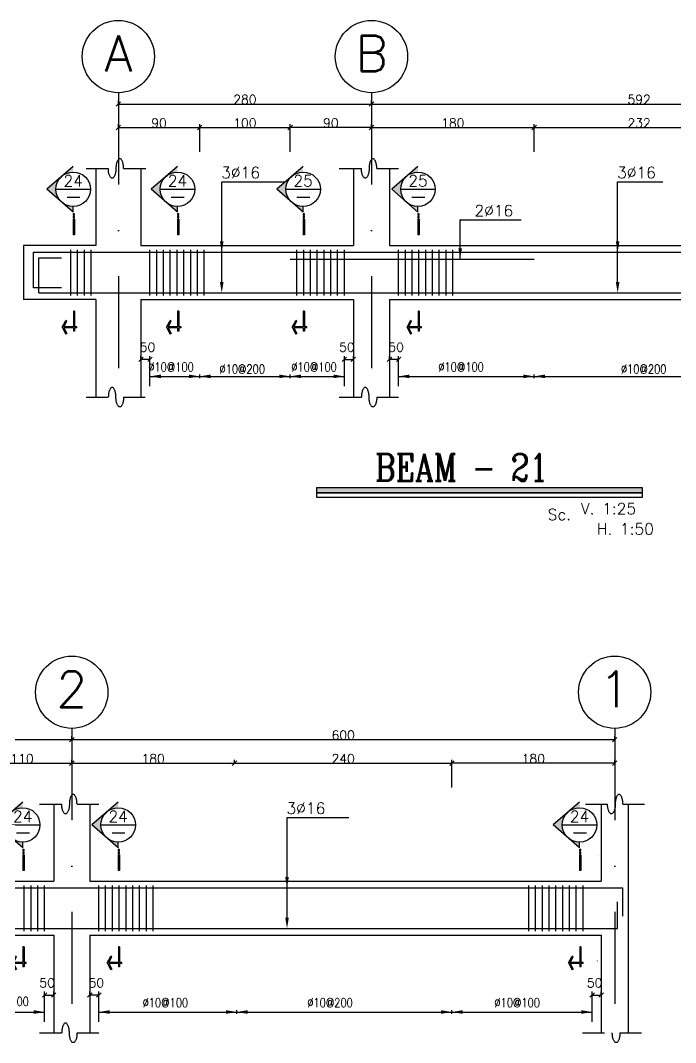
# Model space of a CAD drawing. Header units: millimetres. Extents: x -231 to 30223, y -7037 to 7120.
# Drawn here: x 11124 to 12573, y -5432 to -3169 of the extents above; entities that cross this region are included whole.
import ezdxf
from ezdxf.enums import TextEntityAlignment as Align

# ---------------------------------------------------------------- set-up
doc = ezdxf.new("R2010")
doc.units = ezdxf.units.MM
for name, pattern in [('CENTER', [2, 1.25, -0.25, 0.25, -0.25]), ('DASHDOTX2', [50.8, 25.4, -12.7, 0, -12.7]), ('DASHED', [0.75, 0.5, -0.25])]:
    doc.linetypes.add(name, pattern=pattern)
for name, color, linetype in [('2', 2, 'Continuous'), ('3', 3, 'Continuous'), ('44', 150, 'Continuous'), ('5', 7, 'Continuous'), ('ax', 1, 'DASHDOTX2'), ('AXE', 8, 'CENTER'), ('COV', 4, 'Continuous'), ('DIM', 1, 'Continuous'), ('DST', 1, 'Continuous'), ('HAT', 4, 'Continuous'), ('KH', 3, 'Continuous'), ('STT', 6, 'Continuous'), ('TEX', 4, 'Continuous'), ('TX', 2, 'Continuous'), ('TX1', 3, 'Continuous')]:
    doc.layers.add(name, color=color, linetype=linetype)
doc.styles.add('RC2', font='ROMANC.SHX', dxfattribs={"height": 25})
doc.styles.add('RC5', font='ROMANC.SHX', dxfattribs={"height": 50})
doc.styles.add('ROMANS', font='romans.shx')
doc.dimstyles.new('SC25', dxfattribs={"dimscale": 0.1, "dimtxt": 200, "dimasz": 0.5, "dimexe": 75, "dimexo": 0, "dimgap": 0, "dimtad": 1, "dimdec": 0, "dimlfac": 2.5, "dimdsep": 46, "dimtxsty": 'ROMANS', "dimblk": 'TIC', "dimcen": 0, "dimclrd": 44, "dimclre": 13, "dimclrt": 62, "dimadec": 0, "dimazin": 0, "dimtfac": 0.925926, "dimtdec": 0, "dimtix": 1, "dimtmove": 2, "dimatfit": 3, "dimldrblk": 'TIC', "dimfxl": 1, "dimtolj": 1, "dimarcsym": 0})
doc.dimstyles.new('SC50', dxfattribs={"dimscale": 0.1, "dimtxt": 200, "dimasz": 0.5, "dimexe": 75, "dimexo": 0, "dimgap": 0, "dimtad": 1, "dimdec": 0, "dimlfac": 0.5, "dimdsep": 46, "dimtxsty": 'ROMANS', "dimblk": 'TIC', "dimcen": 0, "dimclrd": 44, "dimclre": 1, "dimclrt": 62, "dimadec": 0, "dimazin": 0, "dimtfac": 0.925926, "dimtdec": 0, "dimtix": 1, "dimtmove": 2, "dimatfit": 3, "dimldrblk": 'TIC', "dimfxl": 1, "dimtolj": 1, "dimarcsym": 0})

# ---------------------------------------------------------------- blocks, each defined once
blk = doc.blocks.new('EEE')
at = {"layer": '5'}
h = blk.add_hatch(color=256, dxfattribs=at)
h.paths.add_polyline_path([(-25.1, 28.8), (-58.1, 0), (-25.1, -28.8, -0.454846)])
h.paths.add_polyline_path([(-25.1, -28.8), (0, -50.6), (0, -38.2, -0.181206)])
h.paths.add_polyline_path([(0, 38.2), (0, 50.6), (-25.1, 28.8, -0.181206)])
h = blk.add_hatch(color=256, dxfattribs=at)
h.paths.add_polyline_path([(2.9, -57.6), (2.9, -54.7), (0, -54.7), (0, -57.6)])
h.paths.add_polyline_path([(0, -63.5), (2.9, -63.5), (2.9, -60.5), (0, -60.5)])
h.paths.add_polyline_path([(2.9, -66.4), (0, -66.4), (0, -100.6), (2.9, -100.6)])
blk.add_hatch(color=256, dxfattribs=at).paths.add_polyline_path([(0.4, -306.8), (0.4, -314.3), (2.9, -314.3), (2.9, -306.8), (8, -306.8), (8, -304.3), (2.9, -304.3), (2.9, -270), (0.4, -270), (0.4, -304.3), (-20.7, -304.3), (-14.1, -291.7), (-16.3, -290.5), (-24.2, -305.6), (-16.3, -320.7), (-14.1, -319.5), (-20.7, -306.8)])
at = {"layer": '2'}
for p, q in [((0, 50.6), (-58.1, 0)), ((0, -50.6), (-58.1, 0)), ((-38.2, 0), (38.2, 0)), ((0, -50.6), (0, -38.2)), ((2.9, -66.4), (0, -66.4)), ((0, -66.4), (0, -100.6)), ((2.9, -66.4), (2.9, -100.6)), ((2.9, -100.6), (0, -100.6)), ((2.9, -270), (0.4, -270)), ((-24.2, -305.6), (-16.3, -290.5)), ((-14.1, -291.7), (-16.3, -290.5)), ((-24.2, -305.6), (-16.3, -320.7)), ((2.9, -314.3), (0.4, -314.3)), ((8, -306.8), (8, -304.3)), ((-14.1, -319.5), (-16.3, -320.7))]:
    blk.add_line(p, q, dxfattribs=at)
for points in [[(0, -57.6), (2.9, -57.6), (2.9, -54.7), (0, -54.7)], [(0, -63.5), (2.9, -63.5), (2.9, -60.5), (0, -60.5)]]:
    blk.add_lwpolyline(points, close=True, dxfattribs=at)
for points in [[(0.4, -270), (0.4, -304.3)], [(2.9, -270), (2.9, -304.3)], [(0.4, -304.3), (-20.7, -304.3), (-14.1, -291.7)], [(0.4, -306.8), (-20.7, -306.8), (-14.1, -319.5)], [(0.4, -306.8), (0.4, -314.3)], [(8, -304.3), (2.9, -304.3)], [(8, -306.8), (2.9, -306.8)], [(2.9, -306.8), (2.9, -314.3)]]:
    blk.add_lwpolyline(points, dxfattribs=at)
blk.add_circle((0, 0), 38.2, dxfattribs=at)
at = {"layer": '3'}
blk.add_line((-13.7, -17.7), (15, -17.7), dxfattribs=at)
at = {"layer": 'TX1', "style": 'ROMANS'}
blk.add_attdef('B', text='', height=25, dxfattribs=at).set_placement((0, 18.7), align=Align.MIDDLE_CENTER)
blk = doc.blocks.new('A$C4D2F09EE')
at = {"layer": 'DST'}
for p, q in [((0, 4), (710, 4)), ((170, 0), (170, 8)), ((530, 0), (530, 8)), ((830, 4), (1430, 4)), ((990, 0), (990, 8)), ((1269.8, 0), (1269.8, 8)), ((1269.8, 0), (1269.8, 8)), ((1550, 4), (2641, 4)), ((1855, 0), (1855, 8)), ((1855, 0), (1855, 8)), ((1855, 0), (1855, 8)), ((1855, 0), (1855, 8)), ((2331, 0), (2331, 8))]:
    blk.add_line(p, q, dxfattribs=at)
for points in [[(146, 8), (170, 4), (146, 0)], [(194, 8), (170, 4), (194, 0)], [(506, 8), (530, 4), (506, 0)], [(554, 8), (530, 4), (554, 0)], [(966, 8), (990, 4), (966, 0)], [(1014, 8), (990, 4), (1014, 0)], [(1245.8, 8), (1269.8, 4), (1245.8, 0)], [(1293.8, 8), (1269.8, 4), (1293.8, 0)], [(1831, 8), (1855, 4), (1831, 0)], [(1831, 8), (1855, 4), (1831, 0)], [(1879, 8), (1855, 4), (1879, 0)], [(1879, 8), (1855, 4), (1879, 0)], [(2307, 8), (2331, 4), (2307, 0)], [(2355, 8), (2331, 4), (2355, 0)]]:
    blk.add_solid(points, dxfattribs=at)
at = {"layer": 'TX1', "style": 'ROMANS', "width": 0.8}
for s, p in [('%%c10@100', (24.4, 14.7)), ('%%c10@200', (296, 14.6)), ('%%c10@100', (553.2, 14.7)), ('%%c10@100', (857.8, 17.4)), ('%%c10@200', (1073.4, 17.2)), ('%%c10@100', (1294.4, 17.4)), ('%%c10@100', (1646.7, 14.7)), ('%%c10@200', (2011, 14.6)), ('%%c10@100', (2424.9, 14.7))]:
    blk.add_text(s, height=20, dxfattribs=at).set_placement(p)
blk = doc.blocks.new('TIC')
blk.add_line((-100, -100), (100, 100))
blk = doc.blocks.new('*D468')
at = {"layer": 'DIM', "color": 13, "lineweight": -2, "transparency": 16777216}
for p, q in [((11177.1, -5385.8), (11177.1, -5319)), ((11197.1, -5326.5), (11197.1, -5319))]:
    blk.add_line(p, q, dxfattribs=at)
at = {"layer": 'DIM', "color": 44, "lineweight": -2, "transparency": 16777216}
blk.add_line((11177.1, -5326.5), (11197, -5326.5), dxfattribs=at)
at = {"layer": 'DIM', "color": 44, "lineweight": -2, "transparency": 16777216, "xscale": 0.05, "yscale": 0.05, "zscale": 0.05, "rotation": 180}
blk.add_blockref('TIC', (11177.1, -5326.5), dxfattribs=at)
at = {"layer": 'DIM', "color": 44, "lineweight": -2, "transparency": 16777216, "xscale": 0.05, "yscale": 0.05, "zscale": 0.05}
blk.add_blockref('TIC', (11197.1, -5326.5), dxfattribs=at)
at = {"layer": 'DIM', "color": 62, "transparency": 16777216, "insert": (11182.6, -5299.5), "char_height": 20, "attachment_point": 5, "style": 'ROMANS'}
blk.add_mtext('\\A1;50', dxfattribs=at)
blk = doc.blocks.new('*D469')
at = {"layer": 'DIM', "color": 13, "lineweight": -2, "transparency": 16777216}
for p, q in [((11277.1, -5326.5), (11277.1, -5319)), ((11297.1, -5385.8), (11297.1, -5319))]:
    blk.add_line(p, q, dxfattribs=at)
at = {"layer": 'DIM', "color": 44, "lineweight": -2, "transparency": 16777216}
blk.add_line((11297, -5326.5), (11277.1, -5326.5), dxfattribs=at)
at = {"layer": 'DIM', "color": 44, "lineweight": -2, "transparency": 16777216, "xscale": 0.05, "yscale": 0.05, "zscale": 0.05, "rotation": 180}
blk.add_blockref('TIC', (11277.1, -5326.5), dxfattribs=at)
at = {"layer": 'DIM', "color": 44, "lineweight": -2, "transparency": 16777216, "xscale": 0.05, "yscale": 0.05, "zscale": 0.05}
blk.add_blockref('TIC', (11297.1, -5326.5), dxfattribs=at)
at = {"layer": 'DIM', "color": 62, "transparency": 16777216, "insert": (11291.5, -5299.5), "char_height": 20, "attachment_point": 5, "style": 'ROMANS'}
blk.add_mtext('\\A1;50', dxfattribs=at)
blk = doc.blocks.new('*D470')
at = {"layer": 'DIM', "color": 13, "lineweight": -2, "transparency": 16777216}
for p, q in [((12388.1, -5385.8), (12388.1, -5319)), ((12408.1, -5326.5), (12408.1, -5319))]:
    blk.add_line(p, q, dxfattribs=at)
at = {"layer": 'DIM', "color": 44, "lineweight": -2, "transparency": 16777216}
blk.add_line((12388.1, -5326.5), (12408, -5326.5), dxfattribs=at)
at = {"layer": 'DIM', "color": 44, "lineweight": -2, "transparency": 16777216, "xscale": 0.05, "yscale": 0.05, "zscale": 0.05, "rotation": 180}
blk.add_blockref('TIC', (12388.1, -5326.5), dxfattribs=at)
at = {"layer": 'DIM', "color": 44, "lineweight": -2, "transparency": 16777216, "xscale": 0.05, "yscale": 0.05, "zscale": 0.05}
blk.add_blockref('TIC', (12408.1, -5326.5), dxfattribs=at)
at = {"layer": 'DIM', "color": 62, "transparency": 16777216, "insert": (12393.6, -5299.5), "char_height": 20, "attachment_point": 5, "style": 'ROMANS'}
blk.add_mtext('\\A1;50', dxfattribs=at)
blk = doc.blocks.new('*D760')
at = {"layer": 'DIM', "color": 1, "lineweight": -2, "transparency": 16777216}
for p, q in [((11016.9, -4866.9), (11016.9, -4805.6)), ((11237.1, -4814), (11237.1, -4805.6))]:
    blk.add_line(p, q, dxfattribs=at)
at = {"layer": 'DIM', "color": 44, "lineweight": -2, "transparency": 16777216}
blk.add_line((11016.9, -4813.1), (11237, -4813.1), dxfattribs=at)
at = {"layer": 'DIM', "color": 44, "lineweight": -2, "transparency": 16777216, "xscale": 0.05, "yscale": 0.05, "zscale": 0.05, "rotation": 180}
blk.add_blockref('TIC', (11016.9, -4813.1), dxfattribs=at)
at = {"layer": 'DIM', "color": 44, "lineweight": -2, "transparency": 16777216, "xscale": 0.05, "yscale": 0.05, "zscale": 0.05}
blk.add_blockref('TIC', (11237.1, -4813.1), dxfattribs=at)
at = {"layer": 'DIM', "color": 62, "transparency": 16777216, "insert": (11127, -4803.1), "char_height": 20, "attachment_point": 5, "style": 'ROMANS'}
blk.add_mtext('\\A1;110', dxfattribs=at)
blk = doc.blocks.new('*D474')
at = {"layer": 'DIM', "color": 1, "lineweight": -2, "transparency": 16777216}
for p, q in [((10517.1, -4761), (10517.1, -4753.5)), ((11237.1, -4761), (11237.1, -4753.5))]:
    blk.add_line(p, q, dxfattribs=at)
at = {"layer": 'DIM', "color": 44, "lineweight": -2, "transparency": 16777216}
blk.add_line((10517.1, -4761), (11237, -4761), dxfattribs=at)
at = {"layer": 'DIM', "color": 44, "lineweight": -2, "transparency": 16777216, "xscale": 0.05, "yscale": 0.05, "zscale": 0.05, "rotation": 180}
blk.add_blockref('TIC', (10517.1, -4761), dxfattribs=at)
at = {"layer": 'DIM', "color": 44, "lineweight": -2, "transparency": 16777216, "xscale": 0.05, "yscale": 0.05, "zscale": 0.05}
blk.add_blockref('TIC', (11237.1, -4761), dxfattribs=at)
at = {"layer": 'DIM', "color": 62, "transparency": 16777216, "insert": (10877.1, -4751), "char_height": 20, "attachment_point": 5, "style": 'ROMANS'}
blk.add_mtext('\\A1;360', dxfattribs=at)
blk = doc.blocks.new('*D496')
at = {"layer": 'DIM', "color": 1, "lineweight": -2, "transparency": 16777216}
for p, q in [((12078.1, -4866.9), (12078.1, -4805.6)), ((12438.1, -4813.1), (12438.1, -4805.6))]:
    blk.add_line(p, q, dxfattribs=at)
at = {"layer": 'DIM', "color": 44, "lineweight": -2, "transparency": 16777216}
blk.add_line((12438, -4813.1), (12078.1, -4813.1), dxfattribs=at)
at = {"layer": 'DIM', "color": 44, "lineweight": -2, "transparency": 16777216, "xscale": 0.05, "yscale": 0.05, "zscale": 0.05, "rotation": 180}
blk.add_blockref('TIC', (12078.1, -4813.1), dxfattribs=at)
at = {"layer": 'DIM', "color": 44, "lineweight": -2, "transparency": 16777216, "xscale": 0.05, "yscale": 0.05, "zscale": 0.05}
blk.add_blockref('TIC', (12438.1, -4813.1), dxfattribs=at)
at = {"layer": 'DIM', "color": 62, "transparency": 16777216, "insert": (12258.1, -4803.1), "char_height": 20, "attachment_point": 5, "style": 'ROMANS'}
blk.add_mtext('\\A1;180', dxfattribs=at)
blk = doc.blocks.new('*D497')
at = {"layer": 'DIM', "color": 1, "lineweight": -2, "transparency": 16777216}
for p, q in [((11237.1, -4761), (11237.1, -4753.5)), ((12438.1, -4761), (12438.1, -4753.5))]:
    blk.add_line(p, q, dxfattribs=at)
at = {"layer": 'DIM', "color": 44, "lineweight": -2, "transparency": 16777216}
blk.add_line((11237.1, -4761), (12438, -4761), dxfattribs=at)
at = {"layer": 'DIM', "color": 44, "lineweight": -2, "transparency": 16777216, "xscale": 0.05, "yscale": 0.05, "zscale": 0.05, "rotation": 180}
blk.add_blockref('TIC', (11237.1, -4761), dxfattribs=at)
at = {"layer": 'DIM', "color": 44, "lineweight": -2, "transparency": 16777216, "xscale": 0.05, "yscale": 0.05, "zscale": 0.05}
blk.add_blockref('TIC', (12438.1, -4761), dxfattribs=at)
at = {"layer": 'DIM', "color": 62, "transparency": 16777216, "insert": (11837.6, -4751), "char_height": 20, "attachment_point": 5, "style": 'ROMANS'}
blk.add_mtext('\\A1;600', dxfattribs=at)
blk = doc.blocks.new('*D498')
at = {"layer": 'DIM', "color": 1, "lineweight": -2, "transparency": 16777216}
for p, q in [((11597.1, -4814), (11597.1, -4805.6)), ((12078.1, -4818.4), (12078.1, -4805.6))]:
    blk.add_line(p, q, dxfattribs=at)
at = {"layer": 'DIM', "color": 44, "lineweight": -2, "transparency": 16777216}
blk.add_line((11597.1, -4813.1), (12078, -4813.1), dxfattribs=at)
at = {"layer": 'DIM', "color": 44, "lineweight": -2, "transparency": 16777216, "xscale": 0.05, "yscale": 0.05, "zscale": 0.05, "rotation": 180}
blk.add_blockref('TIC', (11597.1, -4813.1), dxfattribs=at)
at = {"layer": 'DIM', "color": 44, "lineweight": -2, "transparency": 16777216, "xscale": 0.05, "yscale": 0.05, "zscale": 0.05}
blk.add_blockref('TIC', (12078.1, -4813.1), dxfattribs=at)
at = {"layer": 'DIM', "color": 62, "transparency": 16777216, "insert": (11837.6, -4803.1), "char_height": 20, "attachment_point": 5, "style": 'ROMANS'}
blk.add_mtext('\\A1;240', dxfattribs=at)
blk = doc.blocks.new('*D762')
at = {"layer": 'DIM', "color": 1, "lineweight": -2, "transparency": 16777216}
for p, q in [((11237.1, -4814), (11237.1, -4805.6)), ((11597.1, -4814), (11597.1, -4805.6))]:
    blk.add_line(p, q, dxfattribs=at)
at = {"layer": 'DIM', "color": 44, "lineweight": -2, "transparency": 16777216}
blk.add_line((11237.1, -4813.1), (11597, -4813.1), dxfattribs=at)
at = {"layer": 'DIM', "color": 44, "lineweight": -2, "transparency": 16777216, "xscale": 0.05, "yscale": 0.05, "zscale": 0.05, "rotation": 180}
blk.add_blockref('TIC', (11237.1, -4813.1), dxfattribs=at)
at = {"layer": 'DIM', "color": 44, "lineweight": -2, "transparency": 16777216, "xscale": 0.05, "yscale": 0.05, "zscale": 0.05}
blk.add_blockref('TIC', (11597.1, -4813.1), dxfattribs=at)
at = {"layer": 'DIM', "color": 62, "transparency": 16777216, "insert": (11417.1, -4803.1), "char_height": 20, "attachment_point": 5, "style": 'ROMANS'}
blk.add_mtext('\\A1;180', dxfattribs=at)
blk = doc.blocks.new('A$C690853A0')
at = {"layer": 'DST'}
for p, q in [((1.5, 4), (431.5, 4)), ((1.5, 4), (431.5, 4)), ((111.5, 0), (111.5, 8)), ((111.5, 0), (111.5, 8)), ((311.5, 0), (311.5, 8)), ((311.5, 0), (311.5, 8)), ((311.5, 0), (311.5, 8)), ((311.5, 0), (311.5, 8)), ((551.5, 4), (1625.5, 4)), ((851.5, 0), (851.5, 8)), ((1315.5, 0), (1315.5, 8))]:
    blk.add_line(p, q, dxfattribs=at)
for points in [[(87.5, 8), (111.5, 4), (87.5, 0)], [(135.5, 8), (111.5, 4), (135.5, 0)], [(287.5, 8), (311.5, 4), (287.5, 0)], [(287.5, 8), (311.5, 4), (287.5, 0)], [(335.5, 8), (311.5, 4), (335.5, 0)], [(335.5, 8), (311.5, 4), (335.5, 0)], [(827.5, 8), (851.5, 4), (827.5, 0)], [(875.5, 8), (851.5, 4), (875.5, 0)], [(1291.5, 8), (1315.5, 4), (1291.5, 0)], [(1339.5, 8), (1315.5, 4), (1339.5, 0)]]:
    blk.add_solid(points, dxfattribs=at)
at = {"layer": 'TX1', "style": 'ROMANS', "width": 0.8}
for s, p in [('%%c10@100', (-2.3, 14.7)), ('%%c10@200', (155.1, 10.1)), ('%%c10@100', (314.1, 14.7)), ('%%c10@100', (639.3, 14.7)), ('%%c10@200', (1043.3, 10.1)), ('%%c10@100', (1416.1, 14.7))]:
    blk.add_text(s, height=20, dxfattribs=at).set_placement(p)
blk = doc.blocks.new('*D503')
at = {"layer": 'DIM', "color": 1, "lineweight": -2, "transparency": 16777216}
for p, q in [((11900.1, -3353.7), (11900.1, -3346.2)), ((13084.1, -3353.7), (13084.1, -3346.2))]:
    blk.add_line(p, q, dxfattribs=at)
at = {"layer": 'DIM', "color": 44, "lineweight": -2, "transparency": 16777216}
blk.add_line((11900.2, -3353.7), (13084.1, -3353.7), dxfattribs=at)
at = {"layer": 'DIM', "color": 44, "lineweight": -2, "transparency": 16777216, "xscale": 0.05, "yscale": 0.05, "zscale": 0.05, "rotation": 180}
blk.add_blockref('TIC', (11900.1, -3353.7), dxfattribs=at)
at = {"layer": 'DIM', "color": 44, "lineweight": -2, "transparency": 16777216, "xscale": 0.05, "yscale": 0.05, "zscale": 0.05}
blk.add_blockref('TIC', (13084.1, -3353.7), dxfattribs=at)
at = {"layer": 'DIM', "color": 62, "transparency": 16777216, "insert": (12492.1, -3343.7), "char_height": 20, "attachment_point": 5, "style": 'ROMANS'}
blk.add_mtext('\\A1;592', dxfattribs=at)
blk = doc.blocks.new('*D504')
at = {"layer": 'DIM', "color": 1, "lineweight": -2, "transparency": 16777216}
for p, q in [((12260.1, -3459.5), (12260.1, -3398.2)), ((12724.1, -3459.5), (12724.1, -3398.2))]:
    blk.add_line(p, q, dxfattribs=at)
at = {"layer": 'DIM', "color": 44, "lineweight": -2, "transparency": 16777216}
blk.add_line((12260.2, -3405.7), (12724.1, -3405.7), dxfattribs=at)
at = {"layer": 'DIM', "color": 44, "lineweight": -2, "transparency": 16777216, "xscale": 0.05, "yscale": 0.05, "zscale": 0.05, "rotation": 180}
blk.add_blockref('TIC', (12260.1, -3405.7), dxfattribs=at)
at = {"layer": 'DIM', "color": 44, "lineweight": -2, "transparency": 16777216, "xscale": 0.05, "yscale": 0.05, "zscale": 0.05}
blk.add_blockref('TIC', (12724.1, -3405.7), dxfattribs=at)
at = {"layer": 'DIM', "color": 62, "transparency": 16777216, "insert": (12492.1, -3395.7), "char_height": 20, "attachment_point": 5, "style": 'ROMANS'}
blk.add_mtext('\\A1;232', dxfattribs=at)
blk = doc.blocks.new('*D505')
at = {"layer": 'DIM', "color": 1, "lineweight": -2, "transparency": 16777216}
for p, q in [((11340.1, -3405.7), (11340.1, -3398.2)), ((11520.1, -3459.5), (11520.1, -3398.2))]:
    blk.add_line(p, q, dxfattribs=at)
at = {"layer": 'DIM', "color": 44, "lineweight": -2, "transparency": 16777216}
blk.add_line((11340.2, -3405.7), (11520.1, -3405.7), dxfattribs=at)
at = {"layer": 'DIM', "color": 44, "lineweight": -2, "transparency": 16777216, "xscale": 0.05, "yscale": 0.05, "zscale": 0.05, "rotation": 180}
blk.add_blockref('TIC', (11340.1, -3405.7), dxfattribs=at)
at = {"layer": 'DIM', "color": 44, "lineweight": -2, "transparency": 16777216, "xscale": 0.05, "yscale": 0.05, "zscale": 0.05}
blk.add_blockref('TIC', (11520.1, -3405.7), dxfattribs=at)
at = {"layer": 'DIM', "color": 62, "transparency": 16777216, "insert": (11430.1, -3395.7), "char_height": 20, "attachment_point": 5, "style": 'ROMANS'}
blk.add_mtext('\\A1;90', dxfattribs=at)
blk = doc.blocks.new('*D506')
at = {"layer": 'DIM', "color": 1, "lineweight": -2, "transparency": 16777216}
for p, q in [((11720.1, -3459.5), (11720.1, -3398.2)), ((11900.1, -3405.7), (11900.1, -3398.2))]:
    blk.add_line(p, q, dxfattribs=at)
at = {"layer": 'DIM', "color": 44, "lineweight": -2, "transparency": 16777216}
blk.add_line((11900.1, -3405.7), (11720.2, -3405.7), dxfattribs=at)
at = {"layer": 'DIM', "color": 44, "lineweight": -2, "transparency": 16777216, "xscale": 0.05, "yscale": 0.05, "zscale": 0.05, "rotation": 180}
blk.add_blockref('TIC', (11720.1, -3405.7), dxfattribs=at)
at = {"layer": 'DIM', "color": 44, "lineweight": -2, "transparency": 16777216, "xscale": 0.05, "yscale": 0.05, "zscale": 0.05}
blk.add_blockref('TIC', (11900.1, -3405.7), dxfattribs=at)
at = {"layer": 'DIM', "color": 62, "transparency": 16777216, "insert": (11810.1, -3395.7), "char_height": 20, "attachment_point": 5, "style": 'ROMANS'}
blk.add_mtext('\\A1;90', dxfattribs=at)
blk = doc.blocks.new('*D507')
at = {"layer": 'DIM', "color": 1, "lineweight": -2, "transparency": 16777216}
for p, q in [((11520.1, -3405.7), (11520.1, -3398.2)), ((11720.1, -3459.5), (11720.1, -3398.2))]:
    blk.add_line(p, q, dxfattribs=at)
at = {"layer": 'DIM', "color": 44, "lineweight": -2, "transparency": 16777216}
blk.add_line((11520.2, -3405.7), (11720.1, -3405.7), dxfattribs=at)
at = {"layer": 'DIM', "color": 44, "lineweight": -2, "transparency": 16777216, "xscale": 0.05, "yscale": 0.05, "zscale": 0.05, "rotation": 180}
blk.add_blockref('TIC', (11520.1, -3405.7), dxfattribs=at)
at = {"layer": 'DIM', "color": 44, "lineweight": -2, "transparency": 16777216, "xscale": 0.05, "yscale": 0.05, "zscale": 0.05}
blk.add_blockref('TIC', (11720.1, -3405.7), dxfattribs=at)
at = {"layer": 'DIM', "color": 62, "transparency": 16777216, "insert": (11620.1, -3395.7), "char_height": 20, "attachment_point": 5, "style": 'ROMANS'}
blk.add_mtext('\\A1;100', dxfattribs=at)
blk = doc.blocks.new('*D508')
at = {"layer": 'DIM', "color": 1, "lineweight": -2, "transparency": 16777216}
for p, q in [((11900.1, -3405.7), (11900.1, -3398.2)), ((12260.1, -3459.5), (12260.1, -3398.2))]:
    blk.add_line(p, q, dxfattribs=at)
at = {"layer": 'DIM', "color": 44, "lineweight": -2, "transparency": 16777216}
blk.add_line((11900.2, -3405.7), (12260.1, -3405.7), dxfattribs=at)
at = {"layer": 'DIM', "color": 44, "lineweight": -2, "transparency": 16777216, "xscale": 0.05, "yscale": 0.05, "zscale": 0.05, "rotation": 180}
blk.add_blockref('TIC', (11900.1, -3405.7), dxfattribs=at)
at = {"layer": 'DIM', "color": 44, "lineweight": -2, "transparency": 16777216, "xscale": 0.05, "yscale": 0.05, "zscale": 0.05}
blk.add_blockref('TIC', (12260.1, -3405.7), dxfattribs=at)
at = {"layer": 'DIM', "color": 62, "transparency": 16777216, "insert": (12080.1, -3395.7), "char_height": 20, "attachment_point": 5, "style": 'ROMANS'}
blk.add_mtext('\\A1;180', dxfattribs=at)
blk = doc.blocks.new('*D510')
at = {"layer": 'DIM', "color": 13, "lineweight": -2, "transparency": 16777216}
for p, q in [((11390.1, -3919.1), (11390.1, -3911.6)), ((11410.1, -3978.4), (11410.1, -3911.6))]:
    blk.add_line(p, q, dxfattribs=at)
at = {"layer": 'DIM', "color": 44, "lineweight": -2, "transparency": 16777216}
blk.add_line((11410.1, -3919.1), (11390.2, -3919.1), dxfattribs=at)
at = {"layer": 'DIM', "color": 44, "lineweight": -2, "transparency": 16777216, "xscale": 0.05, "yscale": 0.05, "zscale": 0.05, "rotation": 180}
blk.add_blockref('TIC', (11390.1, -3919.1), dxfattribs=at)
at = {"layer": 'DIM', "color": 44, "lineweight": -2, "transparency": 16777216, "xscale": 0.05, "yscale": 0.05, "zscale": 0.05}
blk.add_blockref('TIC', (11410.1, -3919.1), dxfattribs=at)
at = {"layer": 'DIM', "color": 62, "transparency": 16777216, "insert": (11404.6, -3892.1), "char_height": 20, "attachment_point": 5, "style": 'ROMANS'}
blk.add_mtext('\\A1;50', dxfattribs=at)
blk = doc.blocks.new('*D511')
at = {"layer": 'DIM', "color": 13, "lineweight": -2, "transparency": 16777216}
for p, q in [((11840.1, -3978.4), (11840.1, -3911.6)), ((11860.1, -3919.1), (11860.1, -3911.6))]:
    blk.add_line(p, q, dxfattribs=at)
at = {"layer": 'DIM', "color": 44, "lineweight": -2, "transparency": 16777216}
blk.add_line((11840.2, -3919.1), (11860.1, -3919.1), dxfattribs=at)
at = {"layer": 'DIM', "color": 44, "lineweight": -2, "transparency": 16777216, "xscale": 0.05, "yscale": 0.05, "zscale": 0.05, "rotation": 180}
blk.add_blockref('TIC', (11840.1, -3919.1), dxfattribs=at)
at = {"layer": 'DIM', "color": 44, "lineweight": -2, "transparency": 16777216, "xscale": 0.05, "yscale": 0.05, "zscale": 0.05}
blk.add_blockref('TIC', (11860.1, -3919.1), dxfattribs=at)
at = {"layer": 'DIM', "color": 62, "transparency": 16777216, "insert": (11845.6, -3892.1), "char_height": 20, "attachment_point": 5, "style": 'ROMANS'}
blk.add_mtext('\\A1;50', dxfattribs=at)
blk = doc.blocks.new('*D512')
at = {"layer": 'DIM', "color": 13, "lineweight": -2, "transparency": 16777216}
for p, q in [((11940.1, -3919.1), (11940.1, -3911.6)), ((11960.1, -3978.4), (11960.1, -3911.6))]:
    blk.add_line(p, q, dxfattribs=at)
at = {"layer": 'DIM', "color": 44, "lineweight": -2, "transparency": 16777216}
blk.add_line((11960.1, -3919.1), (11940.2, -3919.1), dxfattribs=at)
at = {"layer": 'DIM', "color": 44, "lineweight": -2, "transparency": 16777216, "xscale": 0.05, "yscale": 0.05, "zscale": 0.05, "rotation": 180}
blk.add_blockref('TIC', (11940.1, -3919.1), dxfattribs=at)
at = {"layer": 'DIM', "color": 44, "lineweight": -2, "transparency": 16777216, "xscale": 0.05, "yscale": 0.05, "zscale": 0.05}
blk.add_blockref('TIC', (11960.1, -3919.1), dxfattribs=at)
at = {"layer": 'DIM', "color": 62, "transparency": 16777216, "insert": (11954.6, -3892.1), "char_height": 20, "attachment_point": 5, "style": 'ROMANS'}
blk.add_mtext('\\A1;50', dxfattribs=at)
blk = doc.blocks.new('*D513')
at = {"layer": 'DIM', "color": 1, "lineweight": -2, "transparency": 16777216}
for p, q in [((11340.1, -3353.7), (11340.1, -3346.2)), ((11900.1, -3353.7), (11900.1, -3346.2))]:
    blk.add_line(p, q, dxfattribs=at)
at = {"layer": 'DIM', "color": 44, "lineweight": -2, "transparency": 16777216}
blk.add_line((11340.2, -3353.7), (11900.1, -3353.7), dxfattribs=at)
at = {"layer": 'DIM', "color": 44, "lineweight": -2, "transparency": 16777216, "xscale": 0.05, "yscale": 0.05, "zscale": 0.05, "rotation": 180}
blk.add_blockref('TIC', (11340.1, -3353.7), dxfattribs=at)
at = {"layer": 'DIM', "color": 44, "lineweight": -2, "transparency": 16777216, "xscale": 0.05, "yscale": 0.05, "zscale": 0.05}
blk.add_blockref('TIC', (11900.1, -3353.7), dxfattribs=at)
at = {"layer": 'DIM', "color": 62, "transparency": 16777216, "insert": (11620.1, -3343.7), "char_height": 20, "attachment_point": 5, "style": 'ROMANS'}
blk.add_mtext('\\A1;280', dxfattribs=at)

msp = doc.modelspace()

# ---------------------------------------------------------------- linework, layer by layer
at = {"layer": '2'}
for centre in [(11340.113109, -3248.650895), (11900.113109, -3248.650895), (11237.059766, -4656.034756), (12438.059766, -4656.034756)]:
    msp.add_circle(centre, 80, dxfattribs=at)
at = {"layer": '3'}
for points in [[(12499.917261, -4203.688297), (11778.558047, -4203.688297), (11778.558047, -4214.349699), (12499.917261, -4214.349699)], [(12499.917261, -4214.349699), (11778.558047, -4214.349699), (11778.558047, -4223.944955), (12499.917261, -4223.944955)]]:
    msp.add_lwpolyline(points, close=True, dxfattribs=at)
msp.add_trace([(11778.558047, -4203.688297), (11778.558047, -4214.349699), (12499.917261, -4203.688297), (12499.917261, -4214.349699)], dxfattribs=at)
at = {"layer": 'ax', "ltscale": 8}
for p, q in [((11340.113109, -3328.650895), (11340.113109, -4022.598841)), ((11900.113109, -3328.650895), (11900.113109, -4022.598841)), ((11237.059766, -4736.034756), (11237.059766, -5429.982702)), ((12438.059766, -4736.034756), (12438.059766, -5429.982702))]:
    msp.add_line(p, q, dxfattribs=at)
at = {"layer": 'COV'}
for p, q in [((11290.113109, -3496.375468), (11290.113109, -3666.856874)), ((11390.113109, -3496.375468), (11390.113109, -3666.856874)), ((11860.113109, -3496.375468), (11860.113109, -3666.856874)), ((11940.113109, -3496.375468), (11940.113109, -3666.856874)), ((11130.113109, -3666.856874), (11130.113109, -3786.856874)), ((11290.113109, -3666.856874), (11130.113109, -3666.856874)), ((11390.113109, -3666.856874), (11860.113109, -3666.856874)), ((11940.113109, -3666.856874), (13054.113109, -3666.856874)), ((11290.113109, -3786.856874), (11130.113109, -3786.856874)), ((11290.113109, -3786.856874), (11290.113109, -4002.783152)), ((11390.113109, -3786.856874), (11390.113109, -4002.783152)), ((11390.113109, -3786.856874), (11860.113109, -3786.856874)), ((11860.113109, -3786.856874), (11860.113109, -4002.783152)), ((11940.113109, -3786.856874), (11940.113109, -4002.783152)), ((11940.113109, -3786.856874), (13054.113109, -3786.856874)), ((11197.059766, -4903.75933), (11197.059766, -5074.240736)), ((11277.059766, -4903.75933), (11277.059766, -5074.240736)), ((12408.059766, -4903.75933), (12408.059766, -5074.240736)), ((12468.059766, -4903.75933), (12468.059766, -5410.167014)), ((10557.059766, -5074.240736), (11197.059766, -5074.240736)), ((11277.059766, -5074.240736), (12408.059766, -5074.240736)), ((10557.059766, -5194.240736), (11197.059766, -5194.240736)), ((11197.059766, -5194.240736), (11197.059766, -5410.167014)), ((11277.059766, -5194.240736), (12408.059766, -5194.240736)), ((11277.059766, -5194.240736), (11277.059766, -5410.167014)), ((12408.059766, -5194.240736), (12408.059766, -5410.167014))]:
    msp.add_line(p, q, dxfattribs=at)
at = {"layer": 'DST'}
for p, q in [((11268.840109, -3496.375468), (11317.940449, -3496.375468)), ((11351.757259, -3496.375468), (11400.857599, -3496.375468)), ((11828.840109, -3496.375468), (11877.940449, -3496.375468)), ((11911.757259, -3496.375468), (11959.799542, -3496.375468)), ((11568.841668, -3525.721589), (11708.7642, -3525.721589)), ((11568.841668, -3681.856874), (11568.841668, -3525.721589)), ((12444.631185, -3525.721589), (12544.553717, -3525.721589)), ((12444.631185, -3681.856874), (12444.631185, -3525.721589)), ((11568.841668, -3747.856874), (11568.841668, -3603.789232)), ((12096.329448, -3696.856874), (12096.329448, -3610.376795)), ((12096.829448, -3609.876795), (12230.957696, -3609.876795)), ((12444.631185, -3747.856874), (12444.631185, -3603.789232)), ((11410.113109, -3960.715737), (11410.113109, -3952.715737)), ((11840.113109, -3960.715737), (11840.113109, -3952.715737)), ((11960.113109, -3960.715737), (11960.113109, -3952.715737)), ((11268.840109, -4002.783152), (11317.940449, -4002.783152)), ((11351.757259, -4002.783152), (11399.799542, -4002.783152)), ((11828.840109, -4002.783152), (11877.940449, -4002.783152)), ((11911.757259, -4002.783152), (11959.799542, -4002.783152)), ((11165.786766, -4903.75933), (11214.887106, -4903.75933)), ((11248.703916, -4903.75933), (11296.746199, -4903.75933)), ((12373.230367, -4903.75933), (12422.330707, -4903.75933)), ((12456.147516, -4903.75933), (12504.1898, -4903.75933)), ((11713.257207, -4933.105451), (11849.828588, -4933.105451)), ((11713.257207, -5089.240736), (11713.257207, -4933.105451)), ((11713.257207, -5155.240736), (11713.257207, -5011.173093)), ((11177.059766, -5368.099599), (11177.059766, -5360.099599)), ((11177.059766, -5368.099599), (11177.059766, -5360.099599)), ((11297.059766, -5368.099599), (11297.059766, -5360.099599)), ((11297.059766, -5368.099599), (11297.059766, -5360.099599)), ((12388.059766, -5368.099599), (12388.059766, -5360.099599)), ((11165.786766, -5410.167014), (11214.887106, -5410.167014)), ((11248.703916, -5410.167014), (11296.746199, -5410.167014)), ((12366.786766, -5410.167014), (12415.887106, -5410.167014)), ((12449.703915, -5410.167014), (12497.746199, -5410.167014))]:
    msp.add_line(p, q, dxfattribs=at)
for points in [[(11351.757259, -3496.375468, 0.0403680359), (11351.047619, -3487.600161, 0.0533262152), (11349.28108, -3481.165559, 0.0964678183), (11346.011816, -3476.029263, 0.2057382443), (11343.303057, -3474.865409, 0.2057382443), (11340.594298, -3476.029263, 0.0964678183), (11337.325033, -3481.165559, 0.0533262152), (11335.558494, -3487.600161, 0.0403680359), (11334.848854, -3496.375468, 0.0403680359)], [(11911.757259, -3496.375468, 0.0403680359), (11911.047619, -3487.600161, 0.0533262152), (11909.28108, -3481.165559, 0.0964678183), (11906.011816, -3476.029263, 0.2057382443), (11903.303057, -3474.865409, 0.2057382443), (11900.594298, -3476.029263, 0.0964678183), (11897.325033, -3481.165559, 0.0533262152), (11895.558494, -3487.600161, 0.0403680359), (11894.848854, -3496.375468, 0.0403680359)], [(11334.848854, -3496.375468, -0.0403680359), (11334.139214, -3505.150776, -0.0533262152), (11332.372676, -3511.585377, -0.0964678183), (11329.103411, -3516.721673, -0.2057382443), (11326.394652, -3517.885528, -0.2057382443), (11323.685893, -3516.721673, -0.0964678183), (11320.416628, -3511.585377, -0.0533262152), (11318.65009, -3505.150776, -0.0403680359), (11317.940449, -3496.375468, -0.0403680359)], [(11894.848854, -3496.375468, -0.0403680359), (11894.139214, -3505.150776, -0.0533262152), (11892.372676, -3511.585377, -0.0964678183), (11889.103411, -3516.721673, -0.2057382443), (11886.394652, -3517.885528, -0.2057382443), (11883.685893, -3516.721673, -0.0964678183), (11880.416628, -3511.585377, -0.0533262152), (11878.65009, -3505.150776, -0.0403680359), (11877.940449, -3496.375468, -0.0403680359)], [(11334.848854, -4002.783152, 0.0403680359), (11334.139214, -3994.007845, 0.0533262152), (11332.372676, -3987.573244, 0.0964678183), (11329.103411, -3982.436948, 0.2057382443), (11326.394652, -3981.273093, 0.2057382443), (11323.685893, -3982.436948, 0.0964678183), (11320.416628, -3987.573244, 0.0533262152), (11318.65009, -3994.007845, 0.0403680359), (11317.940449, -4002.783152, 0.0403680359)], [(11894.848854, -4002.783152, 0.0403680359), (11894.139214, -3994.007845, 0.0533262152), (11892.372676, -3987.573244, 0.0964678183), (11889.103411, -3982.436948, 0.2057382443), (11886.394652, -3981.273093, 0.2057382443), (11883.685893, -3982.436948, 0.0964678183), (11880.416628, -3987.573244, 0.0533262152), (11878.65009, -3994.007845, 0.0403680359), (11877.940449, -4002.783152, 0.0403680359)], [(11351.757259, -4002.783152, -0.0403680359), (11351.047619, -4011.55846, -0.0533262152), (11349.28108, -4017.993061, -0.0964678183), (11346.011816, -4023.129357, -0.2057382443), (11343.303057, -4024.293212, -0.2057382443), (11340.594298, -4023.129357, -0.0964678183), (11337.325033, -4017.993061, -0.0533262152), (11335.558494, -4011.55846, -0.0403680359), (11334.848854, -4002.783152, -0.0403680359)], [(11911.757259, -4002.783152, -0.0403680359), (11911.047619, -4011.55846, -0.0533262152), (11909.28108, -4017.993061, -0.0964678183), (11906.011816, -4023.129357, -0.2057382443), (11903.303057, -4024.293212, -0.2057382443), (11900.594298, -4023.129357, -0.0964678183), (11897.325033, -4017.993061, -0.0533262152), (11895.558494, -4011.55846, -0.0403680359), (11894.848854, -4002.783152, -0.0403680359)], [(11248.703916, -4903.75933, 0.0403680359), (11247.994276, -4894.984022, 0.0533262152), (11246.227737, -4888.549421, 0.0964678183), (11242.958473, -4883.413125, 0.2057382443), (11240.249714, -4882.249271, 0.2057382443), (11237.540955, -4883.413125, 0.0964678183), (11234.27169, -4888.549421, 0.0533262152), (11232.505151, -4894.984022, 0.0403680359), (11231.795511, -4903.75933, 0.0403680359)], [(12456.147516, -4903.75933, 0.0403680359), (12455.437876, -4894.984022, 0.0533262152), (12453.671338, -4888.549421, 0.0964678183), (12450.402073, -4883.413125, 0.2057382443), (12447.693314, -4882.249271, 0.2057382443), (12444.984555, -4883.413125, 0.0964678183), (12441.71529, -4888.549421, 0.0533262152), (12439.948752, -4894.984022, 0.0403680359), (12439.239112, -4903.75933, 0.0403680359)], [(11231.795511, -4903.75933, -0.0403680359), (11231.085871, -4912.534637, -0.0533262152), (11229.319333, -4918.969239, -0.0964678183), (11226.050068, -4924.105535, -0.2057382443), (11223.341309, -4925.269389, -0.2057382443), (11220.63255, -4924.105535, -0.0964678183), (11217.363285, -4918.969239, -0.0533262152), (11215.596747, -4912.534637, -0.0403680359), (11214.887106, -4903.75933, -0.0403680359)], [(12439.239112, -4903.75933, -0.0403680359), (12438.529471, -4912.534637, -0.0533262152), (12436.762933, -4918.969239, -0.0964678183), (12433.493668, -4924.105535, -0.2057382443), (12430.784909, -4925.269389, -0.2057382443), (12428.07615, -4924.105535, -0.0964678183), (12424.806885, -4918.969239, -0.0533262152), (12423.040347, -4912.534637, -0.0403680359), (12422.330707, -4903.75933, -0.0403680359)], [(11231.795511, -5410.167014, 0.0403680359), (11231.085871, -5401.391706, 0.0533262152), (11229.319333, -5394.957105, 0.0964678183), (11226.050068, -5389.820809, 0.2057382443), (11223.341309, -5388.656955, 0.2057382443), (11220.63255, -5389.820809, 0.0964678183), (11217.363285, -5394.957105, 0.0533262152), (11215.596747, -5401.391706, 0.0403680359), (11214.887106, -5410.167014, 0.0403680359)], [(11248.703916, -5410.167014, -0.0403680359), (11247.994276, -5418.942322, -0.0533262152), (11246.227737, -5425.376923, -0.0964678183), (11242.958473, -5430.513219, -0.2057382443), (11240.249714, -5431.677073, -0.2057382443), (11237.540955, -5430.513219, -0.0964678183), (11234.27169, -5425.376923, -0.0533262152), (11232.505151, -5418.942322, -0.0403680359), (11231.795511, -5410.167014, -0.0403680359)], [(12449.703915, -5410.167014, -0.0403680359), (12448.994275, -5418.942322, -0.0533262152), (12447.227737, -5425.376923, -0.0964678183), (12443.958472, -5430.513219, -0.2057382443), (12441.249713, -5431.677073, -0.2057382443), (12438.540954, -5430.513219, -0.0964678183), (12435.271689, -5425.376923, -0.0533262152), (12433.505151, -5418.942322, -0.0403680359), (12432.795511, -5410.167014, -0.0403680359)]]:
    msp.add_lwpolyline(points, format="xyb", dxfattribs=at)
for centre, start, end in [((12096.829448, -3610.376795), 90, 180), ((12399.856585, -5017.760657), 0, 90), ((12399.856585, -5250.720814), 270, 0)]:
    msp.add_arc(centre, 0.5, start, end, dxfattribs=at)
for points in [[(11564.841668, -3657.856874), (11568.841668, -3681.856874), (11572.841668, -3657.856874)], [(12440.631185, -3657.856874), (12444.631185, -3681.856874), (12448.631185, -3657.856874)], [(12092.329448, -3672.856874), (12096.329448, -3696.856874), (12100.329448, -3672.856874)], [(11564.841668, -3747.856874), (11568.841668, -3771.856874), (11572.841668, -3747.856874)], [(12440.631185, -3747.856874), (12444.631185, -3771.856874), (12448.631185, -3747.856874)], [(11434.113109, -3952.715737), (11410.113109, -3956.715737), (11434.113109, -3960.715737)], [(11816.113109, -3952.715737), (11840.113109, -3956.715737), (11816.113109, -3960.715737)], [(11984.113109, -3952.715737), (11960.113109, -3956.715737), (11984.113109, -3960.715737)], [(11709.257207, -5065.240736), (11713.257207, -5089.240736), (11717.257207, -5065.240736)], [(11709.257207, -5155.240736), (11713.257207, -5179.240736), (11717.257207, -5155.240736)], [(11153.059766, -5360.099599), (11177.059766, -5364.099599), (11153.059766, -5368.099599)], [(11153.059766, -5360.099599), (11177.059766, -5364.099599), (11153.059766, -5368.099599)], [(11321.059766, -5360.099599), (11297.059766, -5364.099599), (11321.059766, -5368.099599)], [(11321.059766, -5360.099599), (11297.059766, -5364.099599), (11321.059766, -5368.099599)], [(12364.059766, -5360.099599), (12388.059766, -5364.099599), (12364.059766, -5368.099599)]]:
    msp.add_solid(points, dxfattribs=at)
at = {"layer": 'KH'}
for p, q in [((11235.113109, -3777.383693), (11235.113109, -3676.856874)), ((11250.113109, -3777.383693), (11250.113109, -3676.856874)), ((11265.113109, -3777.383693), (11265.113109, -3676.856874)), ((11280.113109, -3777.383693), (11280.113109, -3676.856874)), ((11410.113109, -3777.383693), (11410.113109, -3676.856874)), ((11425.113109, -3777.383693), (11425.113109, -3676.856874)), ((11440.113109, -3777.383693), (11440.113109, -3676.856874)), ((11455.113109, -3777.383693), (11455.113109, -3676.856874)), ((11470.113109, -3777.383693), (11470.113109, -3676.856874)), ((11485.113109, -3777.383693), (11485.113109, -3676.856874)), ((11500.113109, -3777.383693), (11500.113109, -3676.856874)), ((11515.113109, -3777.383693), (11515.113109, -3676.856874)), ((11530.113109, -3777.383693), (11530.113109, -3676.856874)), ((11735.113109, -3777.383693), (11735.113109, -3676.856874)), ((11750.113109, -3777.383693), (11750.113109, -3676.856874)), ((11765.113109, -3777.383693), (11765.113109, -3676.856874)), ((11780.113109, -3777.383693), (11780.113109, -3676.856874)), ((11795.113109, -3777.383693), (11795.113109, -3676.856874)), ((11810.113109, -3777.383693), (11810.113109, -3676.856874)), ((11825.113109, -3777.383693), (11825.113109, -3676.856874)), ((11840.113109, -3777.383693), (11840.113109, -3676.856874)), ((11960.113109, -3777.383693), (11960.113109, -3676.856874)), ((11975.113109, -3777.383693), (11975.113109, -3676.856874)), ((11990.113109, -3777.383693), (11990.113109, -3676.856874)), ((12005.113109, -3777.383693), (12005.113109, -3676.856874)), ((12020.113109, -3777.383693), (12020.113109, -3676.856874)), ((12035.113109, -3777.383693), (12035.113109, -3676.856874)), ((12050.113109, -3777.383693), (12050.113109, -3676.856874)), ((12050.113109, -3777.383693), (12050.113109, -3676.856874)), ((12065.113109, -3777.383693), (12065.113109, -3676.856874)), ((12080.113109, -3777.383693), (12080.113109, -3676.856874)), ((11132.059766, -5184.767555), (11132.059766, -5084.240736)), ((11147.059766, -5184.767555), (11147.059766, -5084.240736)), ((11162.059766, -5184.767555), (11162.059766, -5084.240736)), ((11177.059766, -5184.767555), (11177.059766, -5084.240736)), ((11297.059766, -5184.767555), (11297.059766, -5084.240736)), ((11312.059766, -5184.767555), (11312.059766, -5084.240736)), ((11327.059766, -5184.767555), (11327.059766, -5084.240736)), ((11342.059766, -5184.767555), (11342.059766, -5084.240736)), ((11357.059766, -5184.767555), (11357.059766, -5084.240736)), ((11372.059766, -5184.767555), (11372.059766, -5084.240736)), ((11387.059766, -5184.767555), (11387.059766, -5084.240736)), ((11387.059766, -5184.767555), (11387.059766, -5084.240736)), ((11402.059766, -5184.767555), (11402.059766, -5084.240736)), ((11417.059766, -5184.767555), (11417.059766, -5084.240736)), ((12248.059766, -5184.767555), (12248.059766, -5084.240736)), ((12263.059766, -5184.767555), (12263.059766, -5084.240736)), ((12278.059766, -5184.767555), (12278.059766, -5084.240736)), ((12293.059766, -5184.767555), (12293.059766, -5084.240736)), ((12308.059766, -5184.767555), (12308.059766, -5084.240736)), ((12323.059766, -5184.767555), (12323.059766, -5084.240736)), ((12338.059766, -5184.767555), (12338.059766, -5084.240736)), ((12353.059766, -5184.767555), (12353.059766, -5084.240736)), ((12368.059766, -5184.767555), (12368.059766, -5084.240736))]:
    msp.add_line(p, q, dxfattribs=at)
at = {"layer": 'STT'}
for p, q in [((11152.113109, -3681.856874), (13102.113109, -3681.856874)), ((11152.113109, -3760.793717), (11152.113109, -3681.856874)), ((11152.113109, -3744.666372), (11152.113109, -3681.856874)), ((11164.113109, -3771.856874), (11164.113109, -3694.441509)), ((11164.113109, -3694.441509), (11214.113109, -3694.441509)), ((11720.113109, -3696.856874), (12260.113109, -3696.856874)), ((11164.113109, -3771.856874), (11164.113109, -3712.48647)), ((11214.113109, -3760.793717), (11152.113109, -3760.793717)), ((11164.113109, -3771.856874), (13090.113109, -3771.856874)), ((9649.059766, -5089.240736), (12456.059766, -5089.240736)), ((12456.059766, -5152.050234), (12456.059766, -5089.240736)), ((12444.059766, -5179.240736), (12444.059766, -5119.870332)), ((9661.059766, -5179.240736), (12444.059766, -5179.240736))]:
    msp.add_line(p, q, dxfattribs=at)

# ---------------------------------------------------------------- block references
at = {"layer": 'AXE', "color": 190, "linetype": 'DASHED'}
for name, p in [('A$C690853A0', (11408.586056, -3960.715735)), ('A$C4D2F09EE', (9747.059715, -5368.09961))]:
    msp.add_blockref(name, p, dxfattribs=at)
at = {"layer": 'HAT'}
for p, values in [((11240.287213, -3542.453094), {'B': '24'}), ((11470.812578, -3542.453094), {'B': '24'}), ((11748.799177, -3542.453094), {'B': '25'}), ((12002.883224, -3542.453094), {'B': '25'}), ((11128.563804, -4949.836955), {'B': '24'}), ((11339.829881, -4949.836955), {'B': '24'}), ((12360.383774, -4949.836955), {'B': '24'})]:
    msp.add_blockref('EEE', p, dxfattribs=at).add_auto_attribs(values)

# ---------------------------------------------------------------- texts
at = {"layer": '44', "style": 'RC5', "width": 0.8}
msp.add_text('BEAM - 21', height=60, dxfattribs=at).set_placement((11907.931924, -4188.063699))
at = {"layer": 'TEX', "color": 2, "style": 'RC2'}
for s, p in [('Sc. ', (12289.96109, -4275.067163)), ('V. 1:25', (12363.323213, -4262.066773)), ('H. 1:50', (12398.416257, -4306.944686))]:
    msp.add_text(s, height=25, dxfattribs=at).set_placement(p)
at = {"layer": 'TX', "style": 'ROMANS'}
for s, p in [('A', (11340.113109, -3241.778904)), ('B', (11900.113109, -3241.778904)), ('2', (11237.059766, -4649.162765)), ('1', (12438.059766, -4649.162765))]:
    msp.add_text(s, height=80, dxfattribs=at).set_placement(p, align=Align.MIDDLE)
at = {"layer": 'TX1', "style": 'ROMANS'}
for s, p in [('3%%C16', (11567.744265, -3518.134099)), ('3%%C16', (12443.533782, -3518.134099)), ('2%%C16', (12127.850922, -3602.289305)), ('3%%C16', (11712.159804, -4925.51796))]:
    msp.add_text(s, height=25, dxfattribs=at).set_placement(p)

# ---------------------------------------------------------------- dimensions: what is measured, and where the dimension line sits
at = {"layer": 'DIM'}
for base, p1, p2, picture, middle in [((11900.113109, -3353.650895), (11340.113109, -3353.650895), (11900.113109, -3353.650895), '*D513', (11620.113109, -3343.650895)), ((13084.113109, -3353.650895), (11900.113109, -3353.650895), (13084.113109, -3353.650895), '*D503', (12492.113109, -3343.650895)), ((11520.113109, -3405.728608), (11340.113109, -3405.728608), (11520.113109, -3459.544912), '*D505', (11430.113109, -3395.728608)), ((11720.113109, -3405.728608), (11520.113109, -3405.728608), (11720.113109, -3459.544912), '*D507', (11620.113109, -3395.728608)), ((12260.113109, -3405.728608), (11900.113109, -3405.728608), (12260.113109, -3459.544912), '*D508', (12080.113109, -3395.728608)), ((12724.113109, -3405.728608), (12260.113109, -3459.544912), (12724.113109, -3459.544912), '*D504', (12492.113109, -3395.728608)), ((11237.059766, -4761.034756), (10517.059766, -4761.034756), (11237.059766, -4761.034756), '*D474', (10877.059766, -4751.034756)), ((12438.0597657475, -4761.0347562974), (11237.0597663835, -4761.0347562974), (12438.0597657475, -4761.0347562974), '*D497', (11837.5597660655, -4751.0347562974)), ((11237.059766, -4813.11247), (11016.875539, -4866.928773), (11237.059766, -4814.025299), '*D760', (11126.967653, -4803.11247)), ((11597.059766, -4813.11247), (11237.059766, -4814.025299), (11597.059766, -4814.025299), '*D762', (11417.059766, -4803.11247)), ((12078.0597657, -4813.1124699), (11597.0597664, -4814.0252991), (12078.0597657, -4818.3711516), '*D498', (11837.5597661, -4803.1124699))]:
    dim = msp.add_linear_dim(base=base, p1=p1, p2=p2, dimstyle='SC50', dxfattribs=at)
    dim.commit()
    dim.dimension.update_dxf_attribs({"geometry": picture, "text_midpoint": middle})
for base, p1, p2, picture, middle in [((11720.113109, -3405.728608), (11900.113109, -3405.728608), (11720.113109, -3459.544912), '*D506', (11810.113109, -3395.728608)), ((12078.059766, -4813.11247), (12438.059766, -4813.11247), (12078.059766, -4866.928773), '*D496', (12258.059766, -4803.11247))]:
    dim = msp.add_linear_dim(base=base, p1=p1, p2=p2, angle=180, dimstyle='SC50', dxfattribs=at)
    dim.commit()
    dim.dimension.update_dxf_attribs({"geometry": picture, "text_midpoint": middle})
for base, p1, p2, picture, middle in [((11390.113109, -3919.111148), (11410.113109, -3978.442444), (11390.113109, -3919.111148), '*D510', (11404.588768, -3892.111148)), ((11940.113109, -3919.111148), (11960.113109, -3978.442444), (11940.113109, -3919.111148), '*D512', (11954.588768, -3892.111148)), ((11277.059766, -5326.49501), (11297.059766, -5385.826305), (11277.059766, -5326.49501), '*D469', (11291.535425, -5299.49501))]:
    dim = msp.add_linear_dim(base=base, p1=p1, p2=p2, dimstyle='SC25', dxfattribs=at)
    dim.commit()
    dim.dimension.update_dxf_attribs({"geometry": picture, "text_midpoint": middle, "dimtype": 160})
for base, p1, p2, picture, middle in [((11860.113109, -3919.111148), (11840.113109, -3978.442444), (11860.113109, -3919.111148), '*D511', (11845.63745, -3892.111148)), ((11197.059766, -5326.49501), (11177.059766, -5385.826305), (11197.059766, -5326.49501), '*D468', (11182.584107, -5299.49501)), ((12408.059766, -5326.49501), (12388.059766, -5385.826305), (12408.059766, -5326.49501), '*D470', (12393.584107, -5299.49501))]:
    dim = msp.add_linear_dim(base=base, p1=p1, p2=p2, angle=180, dimstyle='SC25', dxfattribs=at)
    dim.commit()
    dim.dimension.update_dxf_attribs({"geometry": picture, "text_midpoint": middle, "dimtype": 160})

doc.saveas('drawing.dxf')
